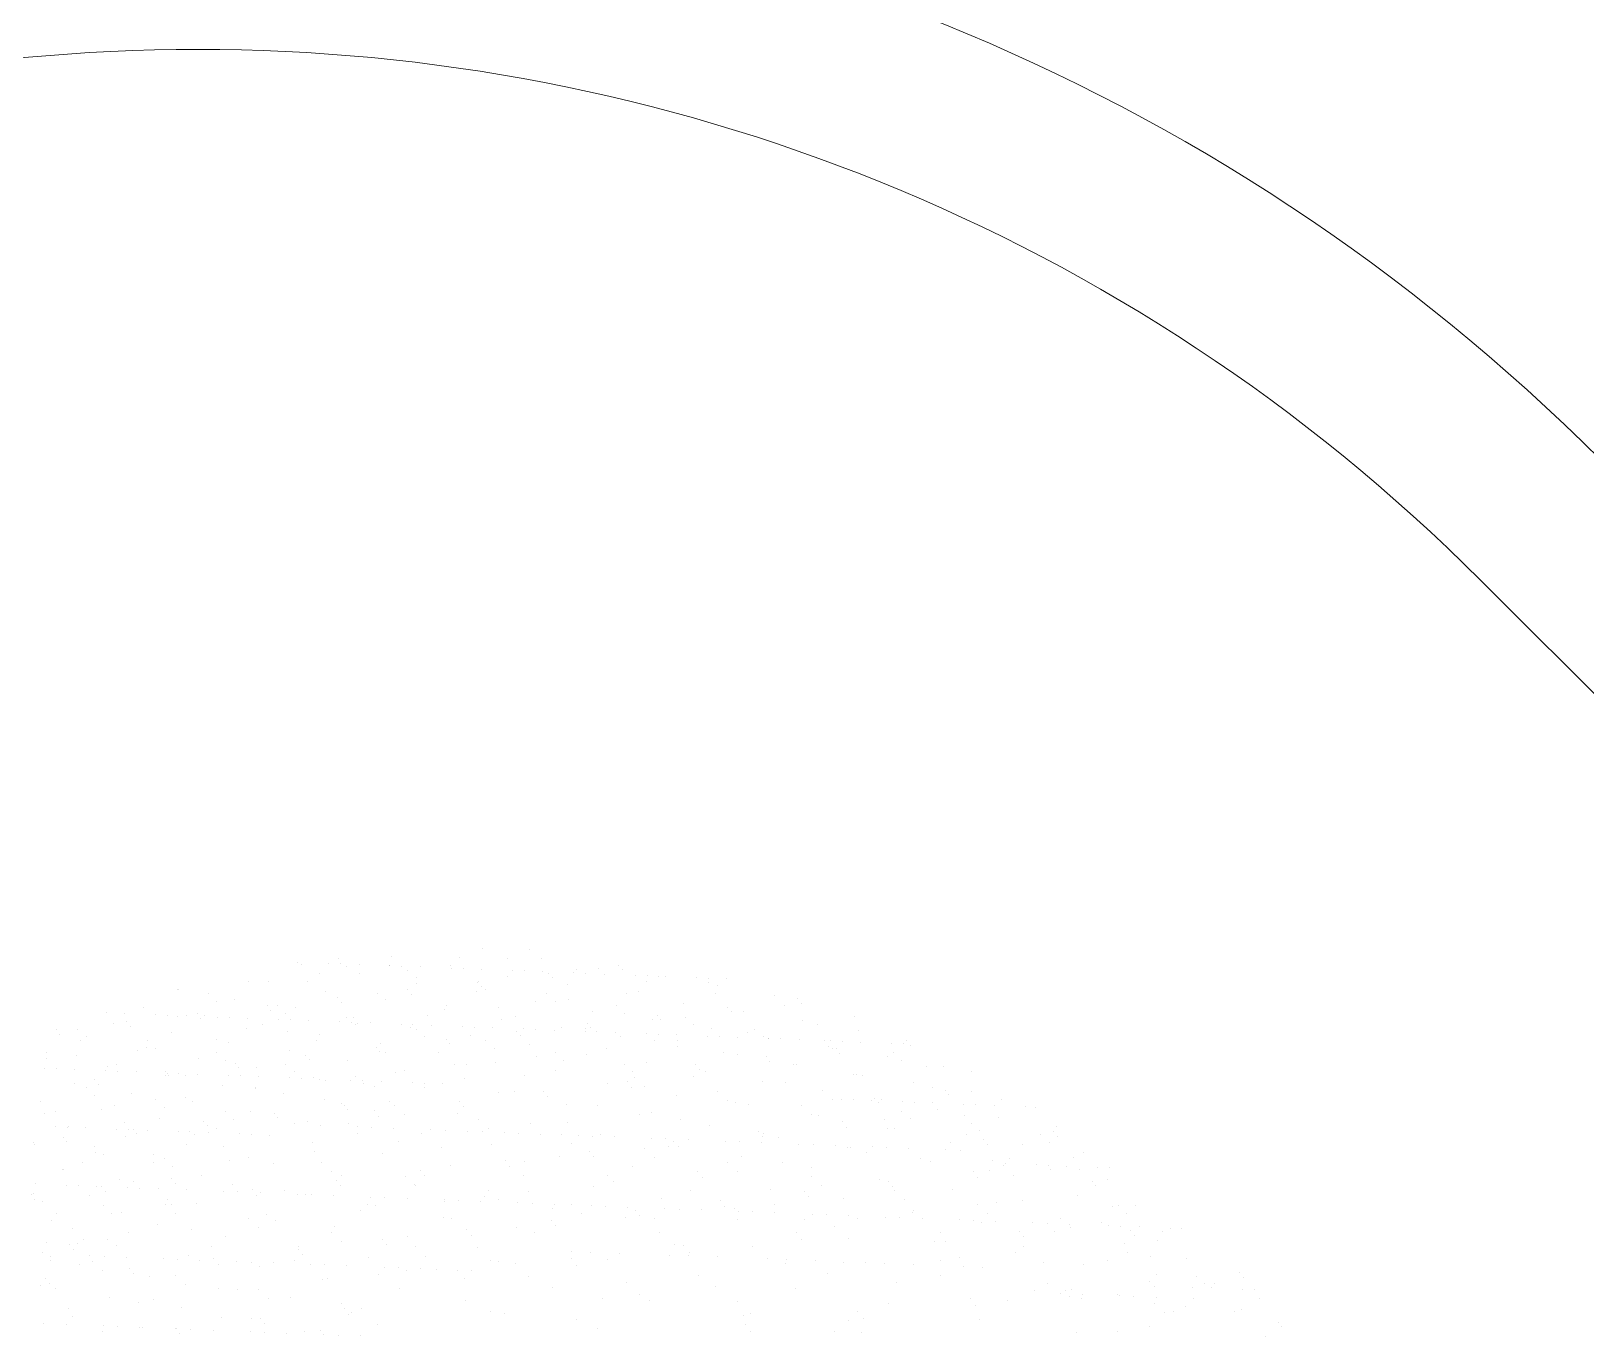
# Model space of a CAD drawing. Header units: millimetres. Extents: x 235 to 418, y 139 to 274.
# Drawn here: x 339.685 to 342.428, y 223.238 to 225.542 of the extents above; entities that cross this region are included whole.
import ezdxf

# ---------------------------------------------------------------- set-up
doc = ezdxf.new("R2010")
doc.units = ezdxf.units.MM
doc.header["$LTSCALE"] = 0.01
for name, color, linetype, lineweight in [('muros bajos', 42, 'Continuous', 18), ('puertas', 2, 'Continuous', 9), ('punto delgado', 4, 'Continuous', 0)]:
    doc.layers.add(name, color=color, linetype=linetype, lineweight=lineweight)

# ---------------------------------------------------------------- blocks, each defined once
blk = doc.blocks.new('A$C329661E2')
at = {"layer": 'puertas'}
for p, q in [((1.1139, 5.6228), (1.1139, 5.6228)), ((1.1522, 5.6213), (1.1522, 5.6213)), ((1.1645, 5.6273), (1.1645, 5.6273)), ((1.2305, 5.6295), (1.2305, 5.6295)), ((1.3143, 5.6285), (1.3143, 5.6285)), ((1.3431, 5.6392), (1.3431, 5.6392)), ((1.3735, 5.6278), (1.3735, 5.6278)), ((1.4014, 5.6385), (1.4014, 5.6385)), ((1.4154, 5.6277), (1.4154, 5.6277)), ((1.118, 5.6197), (1.118, 5.6197)), ((1.1403, 5.6086), (1.1403, 5.6086)), ((1.1669, 5.6207), (1.1669, 5.6207)), ((1.1748, 5.6179), (1.1748, 5.6179)), ((1.1898, 5.6198), (1.1898, 5.6198)), ((1.1903, 5.6083), (1.1903, 5.6083)), ((1.2273, 5.6186), (1.2273, 5.6186)), ((1.2281, 5.6183), (1.2281, 5.6183)), ((1.2428, 5.6178), (1.2428, 5.6178)), ((1.2504, 5.6127), (1.2504, 5.6127)), ((1.2607, 5.6033), (1.2607, 5.6033)), ((1.2657, 5.6169), (1.2657, 5.6169)), ((1.3029, 5.618), (1.3029, 5.618)), ((1.304, 5.6154), (1.304, 5.6154)), ((1.3187, 5.6148), (1.3187, 5.6148)), ((1.3416, 5.6139), (1.3416, 5.6139)), ((1.3733, 5.6056), (1.3733, 5.6056)), ((1.3799, 5.6124), (1.3799, 5.6124)), ((1.3946, 5.6119), (1.3946, 5.6119)), ((1.4175, 5.611), (1.4175, 5.611)), ((1.4245, 5.6087), (1.4245, 5.6087)), ((1.4288, 5.6032), (1.4288, 5.6032)), ((1.4558, 5.6095), (1.4558, 5.6095)), ((1.4593, 5.6132), (1.4593, 5.6132)), ((1.4705, 5.6089), (1.4705, 5.6089)), ((1.4859, 5.6153), (1.4859, 5.6153)), ((1.4934, 5.608), (1.4934, 5.608)), ((1.5115, 5.6187), (1.5115, 5.6187)), ((1.5158, 5.6131), (1.5158, 5.6131)), ((1.5317, 5.6065), (1.5317, 5.6065)), ((1.5464, 5.6059), (1.5464, 5.6059)), ((1.5608, 5.6052), (1.5608, 5.6052)), ((1.5693, 5.6051), (1.5693, 5.6051)), ((1.6076, 5.6036), (1.6076, 5.6036)), ((1.6223, 5.603), (1.6223, 5.603)), ((1.6452, 5.6021), (1.6452, 5.6021)), ((0.9652, 5.5888), (0.9652, 5.5888)), ((0.9662, 5.5886), (0.9662, 5.5886)), ((1.0031, 5.5836), (1.0031, 5.5836)), ((1.0532, 5.5986), (1.0532, 5.5986)), ((1.0777, 5.5985), (1.0777, 5.5985)), ((1.1262, 5.5986), (1.1262, 5.5986)), ((1.1482, 5.5861), (1.1482, 5.5861)), ((1.2121, 5.584), (1.2121, 5.584)), ((1.2504, 5.5887), (1.2504, 5.5887)), ((1.2547, 5.5832), (1.2547, 5.5832)), ((1.2608, 5.5958), (1.2608, 5.5958)), ((1.3357, 5.5858), (1.3357, 5.5858)), ((1.3362, 5.5981), (1.3362, 5.5981)), ((1.3375, 5.5987), (1.3375, 5.5987)), ((1.3417, 5.5932), (1.3417, 5.5932)), ((1.3466, 5.5887), (1.3466, 5.5887)), ((1.4221, 5.5836), (1.4221, 5.5836)), ((1.4483, 5.5955), (1.4483, 5.5955)), ((1.5206, 5.584), (1.5206, 5.584)), ((1.536, 5.587), (1.536, 5.587)), ((1.5452, 5.5986), (1.5452, 5.5986)), ((1.6231, 5.597), (1.6231, 5.597)), ((1.6311, 5.5841), (1.6311, 5.5841)), ((1.6331, 5.5937), (1.6331, 5.5937)), ((0.9231, 5.5667), (0.9231, 5.5667)), ((1.0135, 5.5742), (1.0135, 5.5742)), ((1.0357, 5.5764), (1.0357, 5.5764)), ((1.0763, 5.5687), (1.0763, 5.5687)), ((1.0806, 5.5632), (1.0806, 5.5632)), ((1.089, 5.569), (1.089, 5.569)), ((1.1106, 5.5663), (1.1106, 5.5663)), ((1.1634, 5.5787), (1.1634, 5.5787)), ((1.1677, 5.5732), (1.1677, 5.5732)), ((1.2232, 5.576), (1.2232, 5.576)), ((1.2955, 5.5646), (1.2955, 5.5646)), ((1.298, 5.5695), (1.298, 5.5695)), ((1.362, 5.5671), (1.362, 5.5671)), ((1.408, 5.5743), (1.408, 5.5743)), ((1.4325, 5.5742), (1.4325, 5.5742)), ((1.449, 5.5771), (1.449, 5.5771)), ((1.508, 5.569), (1.508, 5.569)), ((1.5911, 5.5716), (1.5911, 5.5716)), ((1.6462, 5.5672), (1.6462, 5.5672)), ((1.7036, 5.5813), (1.7036, 5.5813)), ((1.717, 5.5695), (1.717, 5.5695)), ((1.7332, 5.5772), (1.7332, 5.5772)), ((1.7375, 5.5716), (1.7375, 5.5716)), ((0.8771, 5.5601), (0.8771, 5.5601)), ((0.8855, 5.5469), (0.8855, 5.5469)), ((0.9, 5.5593), (0.9, 5.5593)), ((0.9023, 5.5488), (0.9023, 5.5488)), ((0.9383, 5.5578), (0.9383, 5.5578)), ((0.953, 5.5572), (0.953, 5.5572)), ((0.9649, 5.5549), (0.9649, 5.5549)), ((0.9759, 5.5563), (0.9759, 5.5563)), ((0.9893, 5.5588), (0.9893, 5.5588)), ((0.9936, 5.5532), (0.9936, 5.5532)), ((0.998, 5.5566), (0.998, 5.5566)), ((1.0142, 5.5548), (1.0142, 5.5548)), ((1.0289, 5.5542), (1.0289, 5.5542)), ((1.0518, 5.5533), (1.0518, 5.5533)), ((1.0704, 5.5451), (1.0704, 5.5451)), ((1.0901, 5.5519), (1.0901, 5.5519)), ((1.0994, 5.5596), (1.0994, 5.5596)), ((1.1048, 5.5513), (1.1048, 5.5513)), ((1.1277, 5.5504), (1.1277, 5.5504)), ((1.166, 5.5489), (1.166, 5.5489)), ((1.1749, 5.5544), (1.1749, 5.5544)), ((1.1807, 5.5483), (1.1807, 5.5483)), ((1.1829, 5.5548), (1.1829, 5.5548)), ((1.1852, 5.545), (1.1852, 5.545)), ((1.1879, 5.5471), (1.1879, 5.5471)), ((1.2036, 5.5474), (1.2036, 5.5474)), ((1.2419, 5.5459), (1.2419, 5.5459)), ((1.2566, 5.5454), (1.2566, 5.5454)), ((1.2749, 5.5571), (1.2749, 5.5571)), ((1.2795, 5.5445), (1.2795, 5.5445)), ((1.366, 5.5521), (1.366, 5.5521)), ((1.3839, 5.5549), (1.3839, 5.5549)), ((1.4721, 5.5472), (1.4721, 5.5472)), ((1.4785, 5.5619), (1.4785, 5.5619)), ((1.5184, 5.5596), (1.5184, 5.5596)), ((1.5534, 5.5518), (1.5534, 5.5518)), ((1.5592, 5.5572), (1.5592, 5.5572)), ((1.5634, 5.5517), (1.5634, 5.5517)), ((1.5939, 5.5544), (1.5939, 5.5544)), ((1.6043, 5.545), (1.6043, 5.545)), ((1.6505, 5.5617), (1.6505, 5.5617)), ((1.666, 5.5615), (1.666, 5.5615)), ((1.7383, 5.55), (1.7383, 5.55)), ((1.7577, 5.5455), (1.7577, 5.5455)), ((1.8029, 5.5549), (1.8029, 5.5549)), ((0.8152, 5.5388), (0.8152, 5.5388)), ((0.8195, 5.5332), (0.8195, 5.5332)), ((0.8418, 5.5398), (0.8418, 5.5398)), ((0.8453, 5.5257), (0.8453, 5.5257)), ((0.8521, 5.5304), (0.8521, 5.5304)), ((0.9066, 5.5432), (0.9066, 5.5432)), ((0.9276, 5.5253), (0.9276, 5.5253)), ((0.9578, 5.5354), (0.9578, 5.5354)), ((1.0138, 5.5271), (1.0138, 5.5271)), ((1.0507, 5.5403), (1.0507, 5.5403)), ((1.1009, 5.5371), (1.1009, 5.5371)), ((1.1366, 5.5257), (1.1366, 5.5257)), ((1.1408, 5.5327), (1.1408, 5.5327)), ((1.2534, 5.5424), (1.2534, 5.5424)), ((1.2608, 5.5398), (1.2608, 5.5398)), ((1.2711, 5.5304), (1.2711, 5.5304)), ((1.2981, 5.5272), (1.2981, 5.5272)), ((1.3178, 5.543), (1.3178, 5.543)), ((1.3283, 5.5323), (1.3283, 5.5323)), ((1.3325, 5.5424), (1.3325, 5.5424)), ((1.3467, 5.5253), (1.3467, 5.5253)), ((1.3554, 5.5415), (1.3554, 5.5415)), ((1.3851, 5.5372), (1.3851, 5.5372)), ((1.3894, 5.5317), (1.3894, 5.5317)), ((1.3937, 5.54), (1.3937, 5.54)), ((1.4084, 5.5395), (1.4084, 5.5395)), ((1.4313, 5.5386), (1.4313, 5.5386)), ((1.4409, 5.542), (1.4409, 5.542)), ((1.4696, 5.5371), (1.4696, 5.5371)), ((1.4698, 5.5403), (1.4698, 5.5403)), ((1.4764, 5.5417), (1.4764, 5.5417)), ((1.4843, 5.5365), (1.4843, 5.5365)), ((1.5072, 5.5356), (1.5072, 5.5356)), ((1.5132, 5.5306), (1.5132, 5.5306)), ((1.5455, 5.5341), (1.5455, 5.5341)), ((1.5557, 5.5258), (1.5557, 5.5258)), ((1.5601, 5.5335), (1.5601, 5.5335)), ((1.5831, 5.5327), (1.5831, 5.5327)), ((1.5837, 5.5256), (1.5837, 5.5256)), ((1.6214, 5.5312), (1.6214, 5.5312)), ((1.6258, 5.5403), (1.6258, 5.5403)), ((1.636, 5.5306), (1.636, 5.5306)), ((1.659, 5.5297), (1.659, 5.5297)), ((1.6707, 5.5356), (1.6707, 5.5356)), ((1.6798, 5.5399), (1.6798, 5.5399)), ((1.6902, 5.5305), (1.6902, 5.5305)), ((1.6963, 5.5279), (1.6963, 5.5279)), ((1.6973, 5.5282), (1.6973, 5.5282)), ((1.7119, 5.5276), (1.7119, 5.5276)), ((1.7349, 5.5267), (1.7349, 5.5267)), ((1.7657, 5.5253), (1.7657, 5.5253)), ((1.7732, 5.5252), (1.7732, 5.5252)), ((1.7878, 5.5247), (1.7878, 5.5247)), ((1.8088, 5.5376), (1.8088, 5.5376)), ((1.8679, 5.5257), (1.8679, 5.5257)), ((0.8035, 5.5111), (0.8035, 5.5111)), ((0.8397, 5.5072), (0.8397, 5.5072)), ((0.9157, 5.5132), (0.9157, 5.5132)), ((0.9268, 5.5171), (0.9268, 5.5171)), ((0.938, 5.5159), (0.938, 5.5159)), ((1.0135, 5.5107), (1.0135, 5.5107)), ((1.0283, 5.523), (1.0283, 5.523)), ((1.1032, 5.5129), (1.1032, 5.5129)), ((1.124, 5.5073), (1.124, 5.5073)), ((1.211, 5.5172), (1.211, 5.5172)), ((1.2153, 5.5117), (1.2153, 5.5117)), ((1.2158, 5.5226), (1.2158, 5.5226)), ((1.2225, 5.5112), (1.2225, 5.5112)), ((1.2881, 5.5111), (1.2881, 5.5111)), ((1.3023, 5.5217), (1.3023, 5.5217)), ((1.357, 5.5159), (1.357, 5.5159)), ((1.4007, 5.5209), (1.4007, 5.5209)), ((1.4096, 5.5056), (1.4096, 5.5056)), ((1.4326, 5.5107), (1.4326, 5.5107)), ((1.4711, 5.5084), (1.4711, 5.5084)), ((1.4966, 5.5156), (1.4966, 5.5156)), ((1.5837, 5.5182), (1.5837, 5.5182)), ((1.6416, 5.5112), (1.6416, 5.5112)), ((1.6586, 5.5081), (1.6586, 5.5081)), ((1.6938, 5.5057), (1.6938, 5.5057)), ((1.7712, 5.5178), (1.7712, 5.5178)), ((1.7761, 5.5159), (1.7761, 5.5159)), ((1.7809, 5.5157), (1.7809, 5.5157)), ((1.7852, 5.5102), (1.7852, 5.5102)), ((1.8108, 5.5238), (1.8108, 5.5238)), ((1.8435, 5.5063), (1.8435, 5.5063)), ((1.849, 5.5223), (1.849, 5.5223)), ((1.8516, 5.5107), (1.8516, 5.5107)), ((1.8637, 5.5217), (1.8637, 5.5217)), ((1.8722, 5.5201), (1.8722, 5.5201)), ((0.8003, 5.4913), (0.8003, 5.4913)), ((0.8032, 5.5035), (0.8032, 5.5035)), ((0.815, 5.4907), (0.815, 5.4907)), ((0.8379, 5.4898), (0.8379, 5.4898)), ((0.8762, 5.4883), (0.8762, 5.4883)), ((0.8781, 5.4934), (0.8781, 5.4934)), ((0.8894, 5.4966), (0.8894, 5.4966)), ((0.8908, 5.4877), (0.8908, 5.4877)), ((0.9138, 5.4869), (0.9138, 5.4869)), ((0.9499, 5.4873), (0.9499, 5.4873)), ((0.9907, 5.5032), (0.9907, 5.5032)), ((1.0239, 5.5013), (1.0239, 5.5013)), ((1.0369, 5.4973), (1.0369, 5.4973)), ((1.0412, 5.4917), (1.0412, 5.4917)), ((1.063, 5.4917), (1.063, 5.4917)), ((1.0994, 5.4961), (1.0994, 5.4961)), ((1.1098, 5.4867), (1.1098, 5.4867)), ((1.1283, 5.5017), (1.1283, 5.5017)), ((1.1756, 5.5014), (1.1756, 5.5014)), ((1.246, 5.489), (1.246, 5.489)), ((1.3084, 5.4966), (1.3084, 5.4966)), ((1.3226, 5.4956), (1.3226, 5.4956)), ((1.3586, 5.4987), (1.3586, 5.4987)), ((1.4335, 5.4886), (1.4335, 5.4886)), ((1.4429, 5.5013), (1.4429, 5.5013)), ((1.5185, 5.4961), (1.5185, 5.4961)), ((1.5288, 5.4867), (1.5288, 5.4867)), ((1.5461, 5.4983), (1.5461, 5.4983)), ((1.6068, 5.4957), (1.6068, 5.4957)), ((1.6111, 5.4902), (1.6111, 5.4902)), ((1.6184, 5.4869), (1.6184, 5.4869)), ((1.6981, 5.5002), (1.6981, 5.5002)), ((1.7275, 5.4966), (1.7275, 5.4966)), ((1.731, 5.4966), (1.731, 5.4966)), ((1.8619, 5.5013), (1.8619, 5.5013)), ((1.8924, 5.4941), (1.8924, 5.4941)), ((1.914, 5.4939), (1.914, 5.4939)), ((1.9478, 5.4868), (1.9478, 5.4868)), ((0.8379, 5.4722), (0.8379, 5.4722)), ((0.8522, 5.467), (0.8522, 5.467)), ((0.8629, 5.4773), (0.8629, 5.4773)), ((0.8672, 5.4718), (0.8672, 5.4718)), ((0.9504, 5.482), (0.9504, 5.482)), ((0.9521, 5.4854), (0.9521, 5.4854)), ((0.9542, 5.4818), (0.9542, 5.4818)), ((0.9667, 5.4848), (0.9667, 5.4848)), ((0.9753, 5.482), (0.9753, 5.482)), ((0.9897, 5.4839), (0.9897, 5.4839)), ((1.0209, 5.4695), (1.0209, 5.4695)), ((1.028, 5.4824), (1.028, 5.4824)), ((1.0426, 5.4818), (1.0426, 5.4818)), ((1.0612, 5.4674), (1.0612, 5.4674)), ((1.0656, 5.4809), (1.0656, 5.4809)), ((1.1039, 5.4795), (1.1039, 5.4795)), ((1.1185, 5.4789), (1.1185, 5.4789)), ((1.1335, 5.4793), (1.1335, 5.4793)), ((1.1415, 5.478), (1.1415, 5.478)), ((1.1485, 5.4756), (1.1485, 5.4756)), ((1.1798, 5.4765), (1.1798, 5.4765)), ((1.1853, 5.4816), (1.1853, 5.4816)), ((1.1944, 5.4759), (1.1944, 5.4759)), ((1.1957, 5.4722), (1.1957, 5.4722)), ((1.2084, 5.4692), (1.2084, 5.4692)), ((1.2174, 5.475), (1.2174, 5.475)), ((1.2355, 5.4856), (1.2355, 5.4856)), ((1.2556, 5.4735), (1.2556, 5.4735)), ((1.2703, 5.473), (1.2703, 5.473)), ((1.2712, 5.467), (1.2712, 5.467)), ((1.2932, 5.4721), (1.2932, 5.4721)), ((1.321, 5.4789), (1.321, 5.4789)), ((1.3943, 5.482), (1.3943, 5.482)), ((1.4978, 5.4729), (1.4978, 5.4729)), ((1.5225, 5.4746), (1.5225, 5.4746)), ((1.5276, 5.468), (1.5276, 5.468)), ((1.5309, 5.4798), (1.5309, 5.4798)), ((1.5434, 5.4685), (1.5434, 5.4685)), ((1.6043, 5.4816), (1.6043, 5.4816)), ((1.6889, 5.4745), (1.6889, 5.4745)), ((1.7183, 5.4741), (1.7183, 5.4741)), ((1.8014, 5.4842), (1.8014, 5.4842)), ((1.8054, 5.4841), (1.8054, 5.4841)), ((1.8133, 5.4821), (1.8133, 5.4821)), ((1.8764, 5.4741), (1.8764, 5.4741)), ((1.8992, 5.4675), (1.8992, 5.4675)), ((0.7958, 5.4501), (0.7958, 5.4501)), ((0.8625, 5.4576), (0.8625, 5.4576)), ((0.9084, 5.4598), (0.9084, 5.4598)), ((0.9381, 5.4524), (0.9381, 5.4524)), ((0.9744, 5.4557), (0.9744, 5.4557)), ((0.9833, 5.4497), (0.9833, 5.4497)), ((1.0614, 5.4657), (1.0614, 5.4657)), ((1.0959, 5.4595), (1.0959, 5.4595)), ((1.1471, 5.4529), (1.1471, 5.4529)), ((1.1682, 5.448), (1.1682, 5.448)), ((1.2277, 5.4496), (1.2277, 5.4496)), ((1.3136, 5.4506), (1.3136, 5.4506)), ((1.3627, 5.4613), (1.3627, 5.4613)), ((1.382, 5.4629), (1.382, 5.4629)), ((1.4181, 5.4626), (1.4181, 5.4626)), ((1.4232, 5.456), (1.4232, 5.456)), ((1.5824, 5.458), (1.5824, 5.458)), ((1.634, 5.4623), (1.634, 5.4623)), ((1.6464, 5.4511), (1.6464, 5.4511)), ((1.6564, 5.4486), (1.6564, 5.4486)), ((1.7638, 5.4644), (1.7638, 5.4644)), ((1.7761, 5.4524), (1.7761, 5.4524)), ((1.7869, 5.4528), (1.7869, 5.4528)), ((1.8016, 5.4523), (1.8016, 5.4523)), ((1.8245, 5.4514), (1.8245, 5.4514)), ((1.8285, 5.4542), (1.8285, 5.4542)), ((1.8328, 5.4487), (1.8328, 5.4487)), ((1.8361, 5.4529), (1.8361, 5.4529)), ((1.8628, 5.4499), (1.8628, 5.4499)), ((1.8775, 5.4493), (1.8775, 5.4493)), ((1.9004, 5.4484), (1.9004, 5.4484)), ((1.9155, 5.4642), (1.9155, 5.4642)), ((1.9198, 5.4587), (1.9198, 5.4587)), ((1.9487, 5.4626), (1.9487, 5.4626)), ((1.9851, 5.4529), (1.9851, 5.4529)), ((0.8003, 5.4357), (0.8003, 5.4357)), ((0.8139, 5.4383), (0.8139, 5.4383)), ((0.8707, 5.44), (0.8707, 5.44)), ((0.8874, 5.4457), (0.8874, 5.4457)), ((0.9431, 5.4285), (0.9431, 5.4285)), ((0.9484, 5.443), (0.9484, 5.443)), ((1.024, 5.4378), (1.024, 5.4378)), ((1.0343, 5.4284), (1.0343, 5.4284)), ((1.0556, 5.4383), (1.0556, 5.4383)), ((1.0846, 5.4358), (1.0846, 5.4358)), ((1.0889, 5.4303), (1.0889, 5.4303)), ((1.1716, 5.4458), (1.1716, 5.4458)), ((1.1759, 5.4403), (1.1759, 5.4403)), ((1.2092, 5.4386), (1.2092, 5.4386)), ((1.2143, 5.432), (1.2143, 5.432)), ((1.2342, 5.4448), (1.2342, 5.4448)), ((1.2467, 5.4335), (1.2467, 5.4335)), ((1.3122, 5.4347), (1.3122, 5.4347)), ((1.3188, 5.444), (1.3188, 5.444)), ((1.4473, 5.4463), (1.4473, 5.4463)), ((1.485, 5.4454), (1.485, 5.4454)), ((1.5372, 5.4342), (1.5372, 5.4342)), ((1.5519, 5.4367), (1.5519, 5.4367)), ((1.6723, 5.4459), (1.6723, 5.4459)), ((1.7371, 5.4449), (1.7371, 5.4449)), ((1.7495, 5.4336), (1.7495, 5.4336)), ((1.7591, 5.4322), (1.7591, 5.4322)), ((1.862, 5.4379), (1.862, 5.4379)), ((1.8724, 5.4285), (1.8724, 5.4285)), ((1.9066, 5.4405), (1.9066, 5.4405)), ((1.9387, 5.4469), (1.9387, 5.4469)), ((1.94, 5.4326), (1.94, 5.4326)), ((1.9534, 5.4464), (1.9534, 5.4464)), ((1.9763, 5.4455), (1.9763, 5.4455)), ((1.9815, 5.4304), (1.9815, 5.4304)), ((2.0146, 5.444), (2.0146, 5.444)), ((2.0271, 5.4426), (2.0271, 5.4426)), ((0.814, 5.4189), (0.814, 5.4189)), ((0.8287, 5.4183), (0.8287, 5.4183)), ((0.8305, 5.4188), (0.8305, 5.4188)), ((0.8516, 5.4174), (0.8516, 5.4174)), ((0.8899, 5.4159), (0.8899, 5.4159)), ((0.8998, 5.4237), (0.8998, 5.4237)), ((0.9046, 5.4153), (0.9046, 5.4153)), ((0.9105, 5.4158), (0.9105, 5.4158)), ((0.9148, 5.4103), (0.9148, 5.4103)), ((0.9275, 5.4145), (0.9275, 5.4145)), ((0.9658, 5.413), (0.9658, 5.413)), ((0.9805, 5.4124), (0.9805, 5.4124)), ((0.9857, 5.4091), (0.9857, 5.4091)), ((0.9975, 5.4258), (0.9975, 5.4258)), ((1.0018, 5.4203), (1.0018, 5.4203)), ((1.0034, 5.4115), (1.0034, 5.4115)), ((1.0135, 5.4161), (1.0135, 5.4161)), ((1.0417, 5.41), (1.0417, 5.41)), ((1.0564, 5.4094), (1.0564, 5.4094)), ((1.1099, 5.4233), (1.1099, 5.4233)), ((1.1261, 5.4258), (1.1261, 5.4258)), ((1.1419, 5.4205), (1.1419, 5.4205)), ((1.1772, 5.423), (1.1772, 5.423)), ((1.1878, 5.4187), (1.1878, 5.4187)), ((1.1883, 5.4104), (1.1883, 5.4104)), ((1.2054, 5.418), (1.2054, 5.418)), ((1.2329, 5.4169), (1.2329, 5.4169)), ((1.2671, 5.4109), (1.2671, 5.4109)), ((1.2789, 5.4151), (1.2789, 5.4151)), ((1.2965, 5.4145), (1.2965, 5.4145)), ((1.324, 5.4134), (1.324, 5.4134)), ((1.3373, 5.4273), (1.3373, 5.4273)), ((1.343, 5.4127), (1.343, 5.4127)), ((1.3497, 5.4161), (1.3497, 5.4161)), ((1.37, 5.4116), (1.37, 5.4116)), ((1.3876, 5.4109), (1.3876, 5.4109)), ((1.4022, 5.4226), (1.4022, 5.4226)), ((1.4151, 5.4098), (1.4151, 5.4098)), ((1.4404, 5.4099), (1.4404, 5.4099)), ((1.4475, 5.4247), (1.4475, 5.4247)), ((1.5881, 5.4279), (1.5881, 5.4279)), ((1.624, 5.4205), (1.624, 5.4205)), ((1.6841, 5.4128), (1.6841, 5.4128)), ((1.6912, 5.4104), (1.6912, 5.4104)), ((1.7886, 5.4248), (1.7886, 5.4248)), ((1.7937, 5.4182), (1.7937, 5.4182)), ((1.8401, 5.4274), (1.8401, 5.4274)), ((1.8437, 5.4172), (1.8437, 5.4172)), ((1.8526, 5.4161), (1.8526, 5.4161)), ((1.9413, 5.4092), (1.9413, 5.4092)), ((1.9479, 5.4233), (1.9479, 5.4233)), ((1.9583, 5.4139), (1.9583, 5.4139)), ((2.0502, 5.4127), (2.0502, 5.4127)), ((2.0539, 5.4189), (2.0539, 5.4189)), ((0.7871, 5.3993), (0.7871, 5.3993)), ((0.7884, 5.3967), (0.7884, 5.3967)), ((0.8235, 5.4058), (0.8235, 5.4058)), ((0.8278, 5.4003), (0.8278, 5.4003)), ((0.8626, 5.3941), (0.8626, 5.3941)), ((0.901, 5.4064), (0.901, 5.4064)), ((0.9759, 5.3963), (0.9759, 5.3963)), ((1.022, 5.3942), (1.022, 5.3942)), ((1.0793, 5.4085), (1.0793, 5.4085)), ((1.132, 5.3992), (1.132, 5.3992)), ((1.2386, 5.4007), (1.2386, 5.4007)), ((1.2914, 5.3929), (1.2914, 5.3929)), ((1.3539, 5.3972), (1.3539, 5.3972)), ((1.4528, 5.3986), (1.4528, 5.3986)), ((1.461, 5.408), (1.461, 5.408)), ((1.4787, 5.4074), (1.4787, 5.4074)), ((1.489, 5.4088), (1.489, 5.4088)), ((1.5062, 5.4063), (1.5062, 5.4063)), ((1.5434, 5.3924), (1.5434, 5.3924)), ((1.5521, 5.4045), (1.5521, 5.4045)), ((1.5697, 5.4038), (1.5697, 5.4038)), ((1.5735, 5.3939), (1.5735, 5.3939)), ((1.5797, 5.4008), (1.5797, 5.4008)), ((1.5848, 5.3942), (1.5848, 5.3942)), ((1.5972, 5.4027), (1.5972, 5.4027)), ((1.6432, 5.401), (1.6432, 5.401)), ((1.6608, 5.4003), (1.6608, 5.4003)), ((1.6883, 5.3992), (1.6883, 5.3992)), ((1.6892, 5.4062), (1.6892, 5.4062)), ((1.7086, 5.4056), (1.7086, 5.4056)), ((1.7343, 5.3974), (1.7343, 5.3974)), ((1.7519, 5.3967), (1.7519, 5.3967)), ((1.7794, 5.3956), (1.7794, 5.3956)), ((1.7942, 5.393), (1.7942, 5.393)), ((1.7985, 5.3935), (1.7985, 5.3935)), ((1.8253, 5.3939), (1.8253, 5.3939)), ((1.8429, 5.3932), (1.8429, 5.3932)), ((1.8705, 5.3921), (1.8705, 5.3921)), ((1.9164, 5.3903), (1.9164, 5.3903)), ((1.9224, 5.3988), (1.9224, 5.3988)), ((1.9632, 5.4027), (1.9632, 5.4027)), ((1.9675, 5.3972), (1.9675, 5.3972)), ((2.0118, 5.3968), (2.0118, 5.3968)), ((2.0338, 5.4087), (2.0338, 5.4087)), ((2.0442, 5.3993), (2.0442, 5.3993)), ((2.0545, 5.4072), (2.0545, 5.4072)), ((0.848, 5.3742), (0.848, 5.3742)), ((0.8634, 5.3866), (0.8634, 5.3866)), ((0.873, 5.3847), (0.873, 5.3847)), ((0.935, 5.3842), (0.935, 5.3842)), ((0.9357, 5.3751), (0.9357, 5.3751)), ((0.9485, 5.3795), (0.9485, 5.3795)), ((1.0297, 5.3767), (1.0297, 5.3767)), ((1.053, 5.3811), (1.053, 5.3811)), ((1.0838, 5.3738), (1.0838, 5.3738)), ((1.1341, 5.3887), (1.1341, 5.3887)), ((1.1437, 5.3749), (1.1437, 5.3749)), ((1.2188, 5.3855), (1.2188, 5.3855)), ((1.3034, 5.3706), (1.3034, 5.3706)), ((1.3708, 5.3769), (1.3708, 5.3769)), ((1.3945, 5.3755), (1.3945, 5.3755)), ((1.4385, 5.3822), (1.4385, 5.3822)), ((1.4752, 5.3888), (1.4752, 5.3888)), ((1.4804, 5.3822), (1.4804, 5.3822)), ((1.5559, 5.3811), (1.5559, 5.3811)), ((1.6465, 5.3749), (1.6465, 5.3749)), ((1.6634, 5.3818), (1.6634, 5.3818)), ((1.7135, 5.3749), (1.7135, 5.3749)), ((1.818, 5.3868), (1.818, 5.3868)), ((1.8853, 5.3797), (1.8853, 5.3797)), ((1.8973, 5.3755), (1.8973, 5.3755)), ((1.934, 5.3896), (1.934, 5.3896)), ((1.9742, 5.377), (1.9742, 5.377)), ((1.9877, 5.3711), (1.9877, 5.3711)), ((1.99, 5.3731), (1.99, 5.3731)), ((1.9956, 5.3801), (1.9956, 5.3801)), ((2.0283, 5.3716), (2.0283, 5.3716)), ((2.043, 5.371), (2.043, 5.371)), ((2.0747, 5.3811), (2.0747, 5.3811)), ((2.0867, 5.3867), (2.0867, 5.3867)), ((0.8231, 5.3654), (0.8231, 5.3654)), ((0.8244, 5.3654), (0.8244, 5.3654)), ((0.8936, 5.353), (0.8936, 5.353)), ((0.9581, 5.3544), (0.9581, 5.3544)), ((0.9589, 5.3701), (0.9589, 5.3701)), ((0.9947, 5.3579), (0.9947, 5.3579)), ((1.1561, 5.3636), (1.1561, 5.3636)), ((1.1619, 5.3529), (1.1619, 5.3529)), ((1.1683, 5.3589), (1.1683, 5.3589)), ((1.2468, 5.3574), (1.2468, 5.3574)), ((1.2663, 5.3649), (1.2663, 5.3649)), ((1.2715, 5.3582), (1.2715, 5.3582)), ((1.3759, 5.3702), (1.3759, 5.3702)), ((1.3933, 5.3585), (1.3933, 5.3585)), ((1.4976, 5.358), (1.4976, 5.358)), ((1.5284, 5.3701), (1.5284, 5.3701)), ((1.6091, 5.3629), (1.6091, 5.3629)), ((1.6152, 5.3564), (1.6152, 5.3564)), ((1.6589, 5.3636), (1.6589, 5.3636)), ((1.7496, 5.3574), (1.7496, 5.3574)), ((1.7502, 5.3681), (1.7502, 5.3681)), ((1.8348, 5.3531), (1.8348, 5.3531)), ((1.9502, 5.363), (1.9502, 5.363)), ((1.9553, 5.3564), (1.9553, 5.3564)), ((1.9699, 5.3648), (1.9699, 5.3648)), ((2.0004, 5.358), (2.0004, 5.358)), ((2.0465, 5.3655), (2.0465, 5.3655)), ((2.0659, 5.3701), (2.0659, 5.3701)), ((2.0814, 5.3655), (2.0814, 5.3655)), ((2.1042, 5.3686), (2.1042, 5.3686)), ((2.117, 5.3531), (2.117, 5.3531)), ((2.1189, 5.368), (2.1189, 5.368)), ((0.7841, 5.3344), (0.7841, 5.3344)), ((0.7871, 5.3358), (0.7871, 5.3358)), ((0.7895, 5.348), (0.7895, 5.348)), ((0.8278, 5.3465), (0.8278, 5.3465)), ((0.8425, 5.3459), (0.8425, 5.3459)), ((0.856, 5.3332), (0.856, 5.3332)), ((0.8654, 5.345), (0.8654, 5.345)), ((0.8711, 5.3444), (0.8711, 5.3444)), ((0.8754, 5.3388), (0.8754, 5.3388)), ((0.9037, 5.3435), (0.9037, 5.3435)), ((0.9102, 5.3509), (0.9102, 5.3509)), ((0.9184, 5.3429), (0.9184, 5.3429)), ((0.9413, 5.3421), (0.9413, 5.3421)), ((0.9624, 5.3488), (0.9624, 5.3488)), ((0.9762, 5.3407), (0.9762, 5.3407)), ((1.0222, 5.3389), (1.0222, 5.3389)), ((1.0333, 5.3472), (1.0333, 5.3472)), ((1.0398, 5.3382), (1.0398, 5.3382)), ((1.0574, 5.3409), (1.0574, 5.3409)), ((1.0626, 5.3343), (1.0626, 5.3343)), ((1.0673, 5.3371), (1.0673, 5.3371)), ((1.0978, 5.3405), (1.0978, 5.3405)), ((1.1133, 5.3354), (1.1133, 5.3354)), ((1.1232, 5.3351), (1.1232, 5.3351)), ((1.1309, 5.3347), (1.1309, 5.3347)), ((1.1584, 5.3336), (1.1584, 5.3336)), ((1.167, 5.3463), (1.167, 5.3463)), ((1.2582, 5.3468), (1.2582, 5.3468)), ((1.2592, 5.3461), (1.2592, 5.3461)), ((1.345, 5.333), (1.345, 5.333)), ((1.3498, 5.3399), (1.3498, 5.3399)), ((1.4002, 5.3389), (1.4002, 5.3389)), ((1.4801, 5.3447), (1.4801, 5.3447)), ((1.5046, 5.3509), (1.5046, 5.3509)), ((1.6006, 5.3405), (1.6006, 5.3405)), ((1.6997, 5.3415), (1.6997, 5.3415)), ((1.7413, 5.339), (1.7413, 5.339)), ((1.7464, 5.3324), (1.7464, 5.3324)), ((1.762, 5.3461), (1.762, 5.3461)), ((1.8457, 5.351), (1.8457, 5.351)), ((1.8509, 5.3444), (1.8509, 5.3444)), ((1.8527, 5.3399), (1.8527, 5.3399)), ((1.9247, 5.341), (1.9247, 5.341)), ((2.0794, 5.3333), (2.0794, 5.3333)), ((2.0978, 5.3512), (2.0978, 5.3512)), ((2.1021, 5.3457), (2.1021, 5.3457)), ((0.7884, 5.3288), (0.7884, 5.3288)), ((0.7975, 5.3264), (0.7975, 5.3264)), ((0.873, 5.3212), (0.873, 5.3212)), ((0.9501, 5.3224), (0.9501, 5.3224)), ((0.953, 5.3289), (0.953, 5.3289)), ((0.9581, 5.3223), (0.9581, 5.3223)), ((0.9881, 5.3235), (0.9881, 5.3235)), ((1.1913, 5.3149), (1.1913, 5.3149)), ((1.2009, 5.323), (1.2009, 5.323)), ((1.2043, 5.3318), (1.2043, 5.3318)), ((1.21, 5.3214), (1.21, 5.3214)), ((1.2219, 5.3311), (1.2219, 5.3311)), ((1.2494, 5.33), (1.2494, 5.33)), ((1.2954, 5.3283), (1.2954, 5.3283)), ((1.2957, 5.3269), (1.2957, 5.3269)), ((1.313, 5.3276), (1.313, 5.3276)), ((1.3405, 5.3265), (1.3405, 5.3265)), ((1.3623, 5.3286), (1.3623, 5.3286)), ((1.3865, 5.3247), (1.3865, 5.3247)), ((1.4041, 5.324), (1.4041, 5.324)), ((1.4296, 5.3181), (1.4296, 5.3181)), ((1.4316, 5.323), (1.4316, 5.323)), ((1.4529, 5.3224), (1.4529, 5.3224)), ((1.4775, 5.3212), (1.4775, 5.3212)), ((1.4952, 5.3205), (1.4952, 5.3205)), ((1.5227, 5.3194), (1.5227, 5.3194)), ((1.5324, 5.3151), (1.5324, 5.3151)), ((1.5647, 5.3298), (1.5647, 5.3298)), ((1.5686, 5.3176), (1.5686, 5.3176)), ((1.5862, 5.3169), (1.5862, 5.3169)), ((1.6137, 5.3159), (1.6137, 5.3159)), ((1.6368, 5.3271), (1.6368, 5.3271)), ((1.642, 5.3204), (1.642, 5.3204)), ((1.6546, 5.3177), (1.6546, 5.3177)), ((1.6597, 5.3141), (1.6597, 5.3141)), ((1.6773, 5.3134), (1.6773, 5.3134)), ((1.7037, 5.323), (1.7037, 5.323)), ((1.7897, 5.3294), (1.7897, 5.3294)), ((1.8651, 5.3287), (1.8651, 5.3287)), ((1.8751, 5.3131), (1.8751, 5.3131)), ((1.8765, 5.3156), (1.8765, 5.3156)), ((1.9557, 5.3225), (1.9557, 5.3225)), ((1.9796, 5.3251), (1.9796, 5.3251)), ((2.0115, 5.3273), (2.0115, 5.3273)), ((2.1223, 5.3196), (2.1223, 5.3196)), ((2.1301, 5.3213), (2.1301, 5.3213)), ((2.1517, 5.3218), (2.1517, 5.3218)), ((0.8086, 5.3028), (0.8086, 5.3028)), ((0.8158, 5.312), (0.8158, 5.312)), ((0.8834, 5.3118), (0.8834, 5.3118)), ((0.8956, 5.3127), (0.8956, 5.3127)), ((0.9398, 5.298), (0.9398, 5.298)), ((0.9625, 5.3111), (0.9625, 5.3111)), ((1.0531, 5.3049), (1.0531, 5.3049)), ((1.0656, 5.2936), (1.0656, 5.2936)), ((1.0749, 5.3097), (1.0749, 5.3097)), ((1.0868, 5.303), (1.0868, 5.303)), ((1.1595, 5.2948), (1.1595, 5.2948)), ((1.2945, 5.3065), (1.2945, 5.3065)), ((1.3039, 5.3055), (1.3039, 5.3055)), ((1.3845, 5.2943), (1.3845, 5.2943)), ((1.4279, 5.3031), (1.4279, 5.3031)), ((1.4331, 5.2965), (1.4331, 5.2965)), ((1.4653, 5.3111), (1.4653, 5.3111)), ((1.5195, 5.306), (1.5195, 5.306)), ((1.5375, 5.3084), (1.5375, 5.3084)), ((1.556, 5.3049), (1.556, 5.3049)), ((1.6579, 5.3039), (1.6579, 5.3039)), ((1.7048, 5.3123), (1.7048, 5.3123)), ((1.7417, 5.3041), (1.7417, 5.3041)), ((1.7508, 5.3105), (1.7508, 5.3105)), ((1.7684, 5.3098), (1.7684, 5.3098)), ((1.7787, 5.2956), (1.7787, 5.2956)), ((1.7959, 5.3088), (1.7959, 5.3088)), ((1.8068, 5.3055), (1.8068, 5.3055)), ((1.8418, 5.307), (1.8418, 5.307)), ((1.8594, 5.3063), (1.8594, 5.3063)), ((1.887, 5.3052), (1.887, 5.3052)), ((1.9329, 5.3034), (1.9329, 5.3034)), ((1.9505, 5.3027), (1.9505, 5.3027)), ((1.961, 5.3007), (1.961, 5.3007)), ((1.9682, 5.3112), (1.9682, 5.3112)), ((1.978, 5.3017), (1.978, 5.3017)), ((2.024, 5.2999), (2.024, 5.2999)), ((2.0416, 5.2992), (2.0416, 5.2992)), ((2.0588, 5.305), (2.0588, 5.305)), ((2.0691, 5.2981), (2.0691, 5.2981)), ((2.0712, 5.2937), (2.0712, 5.2937)), ((2.1096, 5.2997), (2.1096, 5.2997)), ((2.118, 5.2962), (2.118, 5.2962)), ((2.1327, 5.2956), (2.1327, 5.2956)), ((2.1405, 5.3119), (2.1405, 5.3119)), ((2.1556, 5.2948), (2.1556, 5.2948)), ((0.8032, 5.2756), (0.8032, 5.2756)), ((0.8348, 5.2926), (0.8348, 5.2926)), ((0.8486, 5.2797), (0.8486, 5.2797)), ((0.878, 5.279), (0.878, 5.279)), ((0.9042, 5.288), (0.9042, 5.288)), ((0.9824, 5.291), (0.9824, 5.291)), ((1.0244, 5.2831), (1.0244, 5.2831)), ((1.1562, 5.2874), (1.1562, 5.2874)), ((1.1686, 5.2762), (1.1686, 5.2762)), ((1.2191, 5.2791), (1.2191, 5.2791)), ((1.2494, 5.2827), (1.2494, 5.2827)), ((1.3235, 5.2911), (1.3235, 5.2911)), ((1.3286, 5.2845), (1.3286, 5.2845)), ((1.407, 5.288), (1.407, 5.288)), ((1.5616, 5.2885), (1.5616, 5.2885)), ((1.731, 5.2882), (1.731, 5.2882)), ((1.7378, 5.2793), (1.7378, 5.2793)), ((1.7953, 5.2806), (1.7953, 5.2806)), ((1.9029, 5.2773), (1.9029, 5.2773)), ((1.9098, 5.288), (1.9098, 5.288)), ((1.9159, 5.2769), (1.9159, 5.2769)), ((2.0073, 5.2892), (2.0073, 5.2892)), ((2.0125, 5.2826), (2.0125, 5.2826)), ((2.0509, 5.2886), (2.0509, 5.2886)), ((2.1377, 5.2748), (2.1377, 5.2748)), ((2.1455, 5.2898), (2.1455, 5.2898)), ((2.1498, 5.2842), (2.1498, 5.2842)), ((2.1778, 5.2781), (2.1778, 5.2781)), ((2.1845, 5.2896), (2.1845, 5.2896)), ((2.1939, 5.2933), (2.1939, 5.2933)), ((2.2086, 5.2927), (2.2086, 5.2927)), ((0.7976, 5.2629), (0.7976, 5.2629)), ((0.8084, 5.2585), (0.8084, 5.2585)), ((0.8317, 5.2729), (0.8317, 5.2729)), ((0.836, 5.2674), (0.836, 5.2674)), ((0.8415, 5.2741), (0.8415, 5.2741)), ((0.8565, 5.2591), (0.8565, 5.2591)), ((0.8741, 5.2584), (0.8741, 5.2584)), ((0.8893, 5.2714), (0.8893, 5.2714)), ((0.9017, 5.2574), (0.9017, 5.2574)), ((0.9476, 5.2556), (0.9476, 5.2556)), ((0.9793, 5.2593), (0.9793, 5.2593)), ((1.0072, 5.2705), (1.0072, 5.2705)), ((1.0102, 5.2552), (1.0102, 5.2552)), ((1.1143, 5.271), (1.1143, 5.271)), ((1.1146, 5.2671), (1.1146, 5.2671)), ((1.1197, 5.2605), (1.1197, 5.2605)), ((1.2011, 5.2573), (1.2011, 5.2573)), ((1.2242, 5.2725), (1.2242, 5.2725)), ((1.2593, 5.27), (1.2593, 5.27)), ((1.2717, 5.2587), (1.2717, 5.2587)), ((1.3362, 5.2689), (1.3362, 5.2689)), ((1.4523, 5.2647), (1.4523, 5.2647)), ((1.4525, 5.2562), (1.4525, 5.2562)), ((1.4758, 5.2637), (1.4758, 5.2637)), ((1.5125, 5.2623), (1.5125, 5.2623)), ((1.5738, 5.2599), (1.5738, 5.2599)), ((1.5801, 5.2731), (1.5801, 5.2731)), ((1.5917, 5.2722), (1.5917, 5.2722)), ((1.5972, 5.259), (1.5972, 5.259)), ((1.5986, 5.2634), (1.5986, 5.2634)), ((1.6339, 5.2576), (1.6339, 5.2576)), ((1.6773, 5.2702), (1.6773, 5.2702)), ((1.6952, 5.2552), (1.6952, 5.2552)), ((1.9327, 5.2573), (1.9327, 5.2573)), ((2.0027, 5.2632), (2.0027, 5.2632)), ((2.0129, 5.2706), (2.0129, 5.2706)), ((2.1412, 5.2633), (2.1412, 5.2633)), ((2.17, 5.2581), (2.17, 5.2581)), ((2.2148, 5.256), (2.2148, 5.256)), ((0.8079, 5.2535), (0.8079, 5.2535)), ((0.8442, 5.2477), (0.8442, 5.2477)), ((0.8595, 5.2525), (0.8595, 5.2525)), ((0.8719, 5.2412), (0.8719, 5.2412)), ((0.9057, 5.2432), (0.9057, 5.2432)), ((0.9109, 5.2365), (0.9109, 5.2365)), ((0.9652, 5.2549), (0.9652, 5.2549)), ((0.9927, 5.2538), (0.9927, 5.2538)), ((1.0153, 5.2485), (1.0153, 5.2485)), ((1.0387, 5.252), (1.0387, 5.252)), ((1.0563, 5.2513), (1.0563, 5.2513)), ((1.0661, 5.2456), (1.0661, 5.2456)), ((1.0838, 5.2503), (1.0838, 5.2503)), ((1.1103, 5.253), (1.1103, 5.253)), ((1.1298, 5.2485), (1.1298, 5.2485)), ((1.1474, 5.2478), (1.1474, 5.2478)), ((1.1749, 5.2467), (1.1749, 5.2467)), ((1.2208, 5.2449), (1.2208, 5.2449)), ((1.2384, 5.2442), (1.2384, 5.2442)), ((1.2485, 5.2412), (1.2485, 5.2412)), ((1.2659, 5.2432), (1.2659, 5.2432)), ((1.2857, 5.2423), (1.2857, 5.2423)), ((1.3119, 5.2414), (1.3119, 5.2414)), ((1.3295, 5.2407), (1.3295, 5.2407)), ((1.3529, 5.2532), (1.3529, 5.2532)), ((1.3623, 5.2525), (1.3623, 5.2525)), ((1.3831, 5.249), (1.3831, 5.249)), ((1.4593, 5.2474), (1.4593, 5.2474)), ((1.4972, 5.2546), (1.4972, 5.2546)), ((1.7175, 5.2497), (1.7175, 5.2497)), ((1.7187, 5.2543), (1.7187, 5.2543)), ((1.7553, 5.2529), (1.7553, 5.2529)), ((1.7702, 5.2376), (1.7702, 5.2376)), ((1.7901, 5.2503), (1.7901, 5.2503)), ((1.8166, 5.2505), (1.8166, 5.2505)), ((1.8401, 5.2496), (1.8401, 5.2496)), ((1.8768, 5.2481), (1.8768, 5.2481)), ((1.9095, 5.2536), (1.9095, 5.2536)), ((1.938, 5.2457), (1.938, 5.2457)), ((1.9615, 5.2448), (1.9615, 5.2448)), ((2.0367, 5.2513), (2.0367, 5.2513)), ((2.0872, 5.2482), (2.0872, 5.2482)), ((2.116, 5.2531), (2.116, 5.2531)), ((2.1772, 5.2361), (2.1772, 5.2361)), ((2.2801, 5.2383), (2.2801, 5.2383)), ((0.7959, 5.2223), (0.7959, 5.2223)), ((0.8013, 5.2312), (0.8013, 5.2312)), ((0.8064, 5.2246), (0.8064, 5.2246)), ((0.8136, 5.218), (0.8136, 5.218)), ((0.931, 5.2339), (0.931, 5.2339)), ((0.9626, 5.235), (0.9626, 5.235)), ((0.975, 5.2237), (0.975, 5.2237)), ((1.0156, 5.219), (1.0156, 5.219)), ((1.0396, 5.2172), (1.0396, 5.2172)), ((1.0656, 5.2175), (1.0656, 5.2175)), ((1.144, 5.2292), (1.144, 5.2292)), ((1.1506, 5.2307), (1.1506, 5.2307)), ((1.2134, 5.2355), (1.2134, 5.2355)), ((1.2405, 5.2186), (1.2405, 5.2186)), ((1.3201, 5.2314), (1.3201, 5.2314)), ((1.3997, 5.2339), (1.3997, 5.2339)), ((1.4299, 5.2192), (1.4299, 5.2192)), ((1.5206, 5.2257), (1.5206, 5.2257)), ((1.61, 5.2348), (1.61, 5.2348)), ((1.6309, 5.2216), (1.6309, 5.2216)), ((1.7299, 5.2186), (1.7299, 5.2186)), ((1.855, 5.2264), (1.855, 5.2264)), ((1.91, 5.2342), (1.91, 5.2342)), ((2.0421, 5.2245), (2.0421, 5.2245)), ((2.0713, 5.2175), (2.0713, 5.2175)), ((2.1689, 5.2274), (2.1689, 5.2274)), ((2.1741, 5.2208), (2.1741, 5.2208)), ((2.2223, 5.2203), (2.2223, 5.2203)), ((2.2264, 5.2339), (2.2264, 5.2339)), ((2.2368, 5.2245), (2.2368, 5.2245)), ((2.2452, 5.2194), (2.2452, 5.2194)), ((2.2495, 5.2247), (2.2495, 5.2247)), ((2.2835, 5.2179), (2.2835, 5.2179)), ((2.2844, 5.2327), (2.2844, 5.2327)), ((2.2982, 5.2173), (2.2982, 5.2173)), ((0.8805, 5.2073), (0.8805, 5.2073)), ((0.9167, 5.2006), (0.9167, 5.2006)), ((0.9351, 5.2052), (0.9351, 5.2052)), ((1.0781, 5.2062), (1.0781, 5.2062)), ((1.1055, 5.2069), (1.1055, 5.2069)), ((1.1687, 5.2), (1.1687, 5.2)), ((1.3219, 5.2031), (1.3219, 5.2031)), ((1.4917, 5.2056), (1.4917, 5.2056)), ((1.5371, 5.2106), (1.5371, 5.2106)), ((1.5498, 5.2031), (1.5498, 5.2031)), ((1.658, 5.2024), (1.658, 5.2024)), ((1.8456, 5.2003), (1.8456, 5.2003)), ((1.9465, 5.2058), (1.9465, 5.2058)), ((1.9924, 5.2031), (1.9924, 5.2031)), ((2.0257, 5.2158), (2.0257, 5.2158)), ((2.0581, 5.2123), (2.0581, 5.2123)), ((2.0645, 5.2155), (2.0645, 5.2155)), ((2.0696, 5.2088), (2.0696, 5.2088)), ((2.0837, 5.2063), (2.0837, 5.2063)), ((2.0856, 5.2112), (2.0856, 5.2112)), ((2.1289, 5.2107), (2.1289, 5.2107)), ((2.1316, 5.2095), (2.1316, 5.2095)), ((2.1492, 5.2088), (2.1492, 5.2088)), ((2.1744, 5.2001), (2.1744, 5.2001)), ((2.1767, 5.2077), (2.1767, 5.2077)), ((2.2226, 5.2059), (2.2226, 5.2059)), ((2.3046, 5.2066), (2.3046, 5.2066)), ((0.8307, 5.1932), (0.8307, 5.1932)), ((0.8353, 5.1836), (0.8353, 5.1836)), ((0.9704, 5.1952), (0.9704, 5.1952)), ((1.0197, 5.1831), (1.0197, 5.1831)), ((1.0572, 5.1815), (1.0572, 5.1815)), ((1.0673, 5.1814), (1.0673, 5.1814)), ((1.1718, 5.1934), (1.1718, 5.1934)), ((1.1769, 5.1867), (1.1769, 5.1867)), ((1.1811, 5.1887), (1.1811, 5.1887)), ((1.1923, 5.1932), (1.1923, 5.1932)), ((1.3524, 5.1897), (1.3524, 5.1897)), ((1.3697, 5.1875), (1.3697, 5.1875)), ((1.4594, 5.1798), (1.4594, 5.1798)), ((1.6655, 5.1847), (1.6655, 5.1847)), ((1.6746, 5.1873), (1.6746, 5.1873)), ((1.7954, 5.179), (1.7954, 5.179)), ((1.8072, 5.1898), (1.8072, 5.1898)), ((1.8141, 5.181), (1.8141, 5.181)), ((1.9533, 5.197), (1.9533, 5.197)), ((1.9584, 5.1804), (1.9584, 5.1804)), ((2.1868, 5.1888), (2.1868, 5.1888)), ((2.1983, 5.1895), (2.1983, 5.1895)), ((2.2135, 5.1958), (2.2135, 5.1958)), ((2.2741, 5.1906), (2.2741, 5.1906)), ((2.2823, 5.1924), (2.2823, 5.1924)), ((0.7996, 5.1751), (0.7996, 5.1751)), ((0.8271, 5.174), (0.8271, 5.174)), ((0.872, 5.165), (0.872, 5.165)), ((0.873, 5.1722), (0.873, 5.1722)), ((0.8907, 5.1715), (0.8907, 5.1715)), ((0.9182, 5.1705), (0.9182, 5.1705)), ((0.9221, 5.1698), (0.9221, 5.1698)), ((0.9629, 5.1694), (0.9629, 5.1694)), ((0.9641, 5.1687), (0.9641, 5.1687)), ((0.968, 5.1628), (0.968, 5.1628)), ((0.9817, 5.168), (0.9817, 5.168)), ((1.0092, 5.1669), (1.0092, 5.1669)), ((1.0552, 5.1651), (1.0552, 5.1651)), ((1.0725, 5.1747), (1.0725, 5.1747)), ((1.0728, 5.1644), (1.0728, 5.1644)), ((1.1003, 5.1634), (1.1003, 5.1634)), ((1.1228, 5.1656), (1.1228, 5.1656)), ((1.1418, 5.1666), (1.1418, 5.1666)), ((1.1463, 5.1616), (1.1463, 5.1616)), ((1.1639, 5.1609), (1.1639, 5.1609)), ((1.1914, 5.1598), (1.1914, 5.1598)), ((1.2132, 5.1737), (1.2132, 5.1737)), ((1.4854, 5.1692), (1.4854, 5.1692)), ((1.668, 5.1739), (1.668, 5.1739)), ((1.6748, 5.165), (1.6748, 5.165)), ((1.7783, 5.1648), (1.7783, 5.1648)), ((1.812, 5.164), (1.812, 5.164)), ((2.0783, 5.1643), (2.0783, 5.1643)), ((2.1285, 5.1656), (2.1285, 5.1656)), ((2.1683, 5.172), (2.1683, 5.172)), ((2.3126, 5.1588), (2.3126, 5.1588)), ((2.3278, 5.1768), (2.3278, 5.1768)), ((2.3321, 5.1713), (2.3321, 5.1713))]:
    blk.add_line(p, q, dxfattribs=at)

msp = doc.modelspace()

# ---------------------------------------------------------------- linework, layer by layer
at = {"layer": 'muros bajos'}
msp.add_line((342.2427, 224.5728), (390.7894, 176.0261), dxfattribs=at)
for radius in [3.5, 3.2]:
    msp.add_arc((339.9799, 222.31), radius, 45, 135, dxfattribs=at)

# ---------------------------------------------------------------- block references
at = {"layer": 'punto delgado', "xscale": 1.424631235263632, "yscale": 1.424631235263661, "zscale": 1.42463123526367}
msp.add_blockref('A$C329661E2', (338.5688, 215.8889), dxfattribs=at)

doc.saveas('drawing.dxf')
